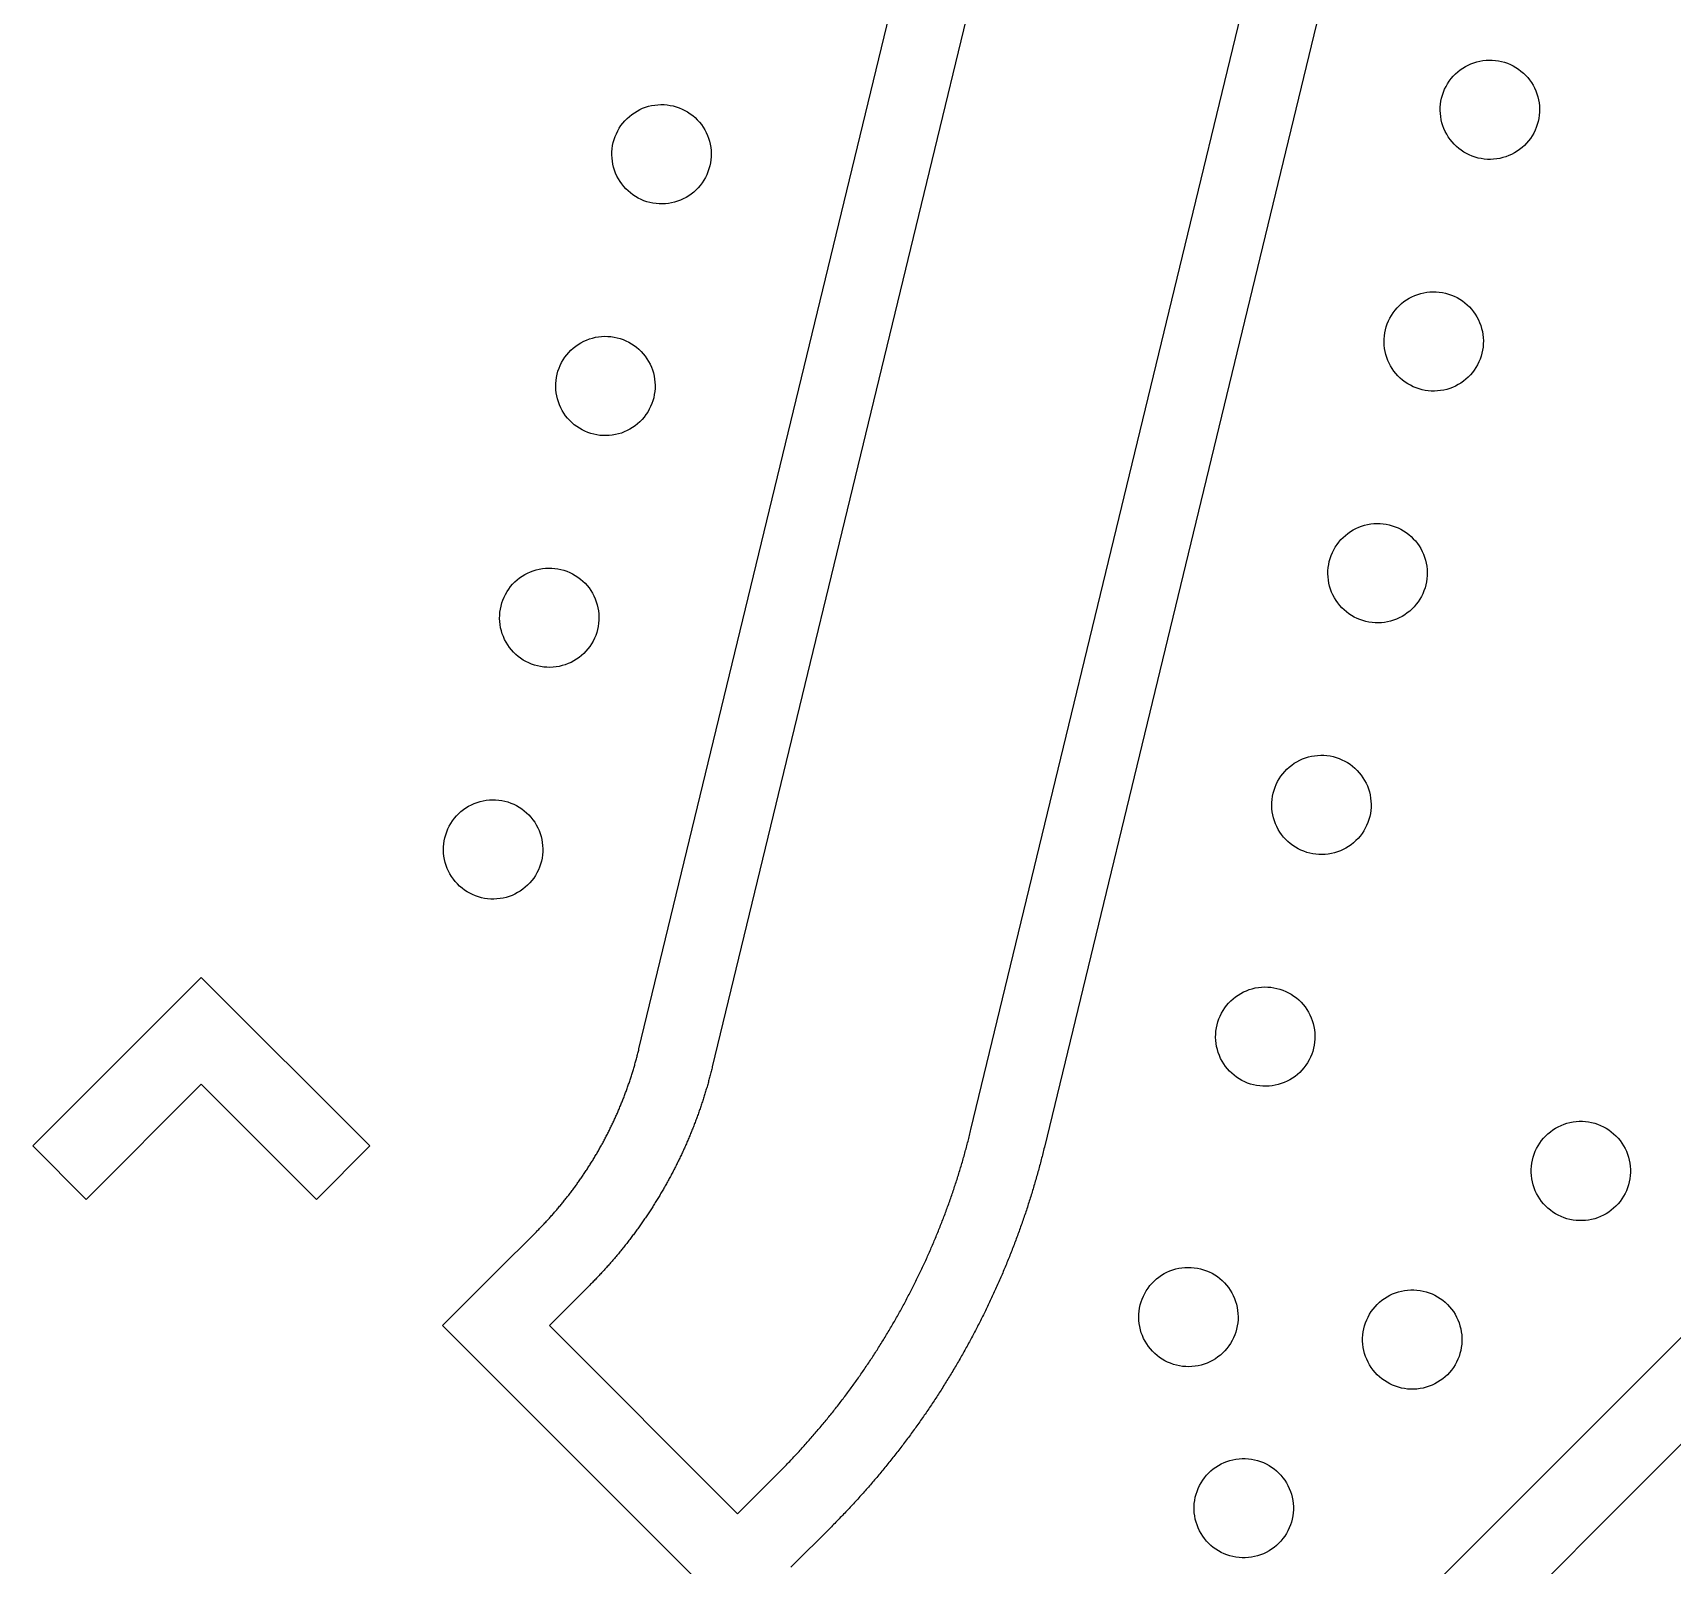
# Model space of a CAD drawing. Extents: x -16500 to 16500, y -16500 to 16500.
# Drawn here: x -424 to 3703, y 3895 to 7751 of the extents above; entities that cross this region are included whole.
import ezdxf

# ---------------------------------------------------------------- set-up
doc = ezdxf.new("R2010")
doc.units = 0
doc.header["$MEASUREMENT"] = 0
doc.layers.add('Top', color=1, linetype='Continuous')
doc.layers.add('Via', color=100, linetype='Continuous')

msp = doc.modelspace()

# ---------------------------------------------------------------- linework, layer by layer
at = {"layer": 'Top'}
for points in [[(2181.424, 2923.887), (7019.069, 7761.531), (6660.703, 8626.703), (7236.531, 10016.875), (8626.703, 10592.703), (10016.875, 10016.875), (10592.703, 8626.703), (10016.875, 7236.531), (8626.703, 6660.703), (7761.531, 7019.069), (2923.887, 2181.424)], [(2450.125, 2923.887), (2923.887, 2450.125), (6962.174, 6488.412), (6962.174, 6488.412), (7473.412, 6999.65), (6999.65, 7473.412), (6488.412, 6962.174), (6488.412, 6962.174)], [(-289.914, 4815.397), (-424.264, 4949.747), (0, 5374.012), (424.264, 4949.747), (289.914, 4815.397), (0, 5105.311)]]:
    msp.add_lwpolyline(points, close=True, dxfattribs=at)
for points in [[(1349.875, 3755.436), (607.413, 4497.898), (741.763, 4632.248), (741.764, 4632.248), (843.502, 4733.986), (845.475, 4735.965), (847.444, 4737.95), (849.406, 4739.941), (851.363, 4741.938), (853.314, 4743.94), (855.259, 4745.947), (857.199, 4747.961), (859.133, 4749.979), (861.06, 4752.004), (862.983, 4754.033), (864.899, 4756.069), (866.809, 4758.11), (868.714, 4760.156), (870.613, 4762.208), (872.506, 4764.265), (874.393, 4766.327), (876.274, 4768.395), (878.149, 4770.469), (880.018, 4772.547), (881.881, 4774.632), (883.738, 4776.721), (885.589, 4778.816), (887.435, 4780.916), (889.274, 4783.021), (891.107, 4785.132), (892.934, 4787.248), (894.755, 4789.369), (896.57, 4791.495), (898.378, 4793.626), (900.181, 4795.763), (901.978, 4797.905), (903.768, 4800.052), (905.552, 4802.204), (907.33, 4804.361), (909.102, 4806.523), (910.868, 4808.691), (912.627, 4810.863), (914.38, 4813.04), (916.127, 4815.223), (917.868, 4817.41), (919.602, 4819.603), (921.33, 4821.8), (923.052, 4824.002), (924.768, 4826.21), (926.477, 4828.422), (928.18, 4830.639), (929.876, 4832.861), (931.566, 4835.088), (933.25, 4837.319), (934.927, 4839.556), (936.598, 4841.797), (938.262, 4844.043), (939.92, 4846.294), (941.572, 4848.549), (943.217, 4850.81), (944.855, 4853.075), (946.487, 4855.344), (948.113, 4857.619), (949.732, 4859.898), (951.344, 4862.181), (952.95, 4864.469), (954.549, 4866.762), (956.142, 4869.06), (957.728, 4871.362), (959.308, 4873.668), (960.88, 4875.979), (962.447, 4878.295), (964.006, 4880.615), (965.559, 4882.939), (967.106, 4885.268), (968.645, 4887.601), (970.178, 4889.939), (971.704, 4892.281), (973.224, 4894.628), (974.737, 4896.978), (976.243, 4899.334), (977.742, 4901.693), (979.234, 4904.057), (980.72, 4906.425), (982.199, 4908.797), (983.671, 4911.174), (985.136, 4913.554), (986.595, 4915.939), (988.046, 4918.328), (989.491, 4920.722), (990.929, 4923.119), (992.36, 4925.52), (993.784, 4927.926), (995.201, 4930.336), (996.612, 4932.749), (998.015, 4935.167), (999.411, 4937.589), (1000.801, 4940.015), (1002.183, 4942.444), (1003.559, 4944.878), (1004.928, 4947.315), (1006.289, 4949.757), (1007.644, 4952.202), (1008.991, 4954.652), (1010.332, 4957.105), (1011.665, 4959.562), (1012.992, 4962.023), (1014.311, 4964.487), (1015.623, 4966.955), (1016.929, 4969.428), (1018.227, 4971.903), (1019.518, 4974.383), (1020.802, 4976.866), (1022.078, 4979.353), (1023.348, 4981.844), (1024.61, 4984.338), (1025.866, 4986.836), (1027.114, 4989.337), (1028.355, 4991.842), (1029.589, 4994.35), (1030.815, 4996.862), (1032.035, 4999.378), (1033.247, 5001.897), (1034.452, 5004.419), (1035.65, 5006.945), (1036.84, 5009.475), (1038.023, 5012.008), (1039.199, 5014.544), (1040.368, 5017.083), (1041.529, 5019.626), (1042.683, 5022.172), (1043.83, 5024.722), (1044.97, 5027.274), (1046.102, 5029.83), (1047.227, 5032.39), (1048.344, 5034.952), (1049.454, 5037.518), (1050.557, 5040.086), (1051.652, 5042.658), (1052.74, 5045.233), (1053.821, 5047.812), (1054.894, 5050.393), (1055.96, 5052.977), (1057.018, 5055.565), (1058.069, 5058.155), (1059.113, 5060.749), (1060.149, 5063.345), (1061.178, 5065.944), (1062.199, 5068.547), (1063.213, 5071.152), (1064.219, 5073.76), (1065.218, 5076.371), (1066.209, 5078.985), (1067.193, 5081.601), (1068.169, 5084.221), (1069.138, 5086.843), (1070.099, 5089.468), (1071.053, 5092.096), (1071.999, 5094.727), (1072.938, 5097.36), (1073.869, 5099.996), (1074.792, 5102.634), (1075.708, 5105.275), (1076.616, 5107.919), (1077.517, 5110.566), (1078.41, 5113.215), (1079.296, 5115.866), (1080.174, 5118.52), (1081.044, 5121.177), (1081.907, 5123.836), (1082.762, 5126.497), (1083.61, 5129.161), (1084.45, 5131.828), (1085.282, 5134.496), (1086.106, 5137.167), (1086.923, 5139.841), (1087.733, 5142.517), (1088.534, 5145.195), (1089.328, 5147.875), (1090.114, 5150.558), (1090.893, 5153.243), (1091.663, 5155.93), (1092.426, 5158.619), (1093.182, 5161.311), (1093.929, 5164.005), (1094.669, 5166.7), (1095.402, 5169.398), (1096.126, 5172.098), (1096.843, 5174.8), (1097.552, 5177.504), (1098.253, 5180.211), (1098.946, 5182.919), (1099.632, 5185.629), (1100.31, 5188.341), (1100.98, 5191.055), (1101.642, 5193.771), (1974.13, 8793.877)], [(2158.784, 8749.126), (1286.297, 5149.02), (1285.574, 5146.054), (1284.843, 5143.09), (1284.105, 5140.128), (1283.359, 5137.168), (1282.605, 5134.21), (1281.843, 5131.254), (1281.074, 5128.3), (1280.297, 5125.348), (1279.512, 5122.398), (1278.719, 5119.45), (1277.919, 5116.504), (1277.111, 5113.561), (1276.295, 5110.619), (1275.472, 5107.68), (1274.641, 5104.742), (1273.802, 5101.807), (1272.955, 5098.874), (1272.101, 5095.944), (1271.239, 5093.015), (1270.369, 5090.089), (1269.492, 5087.165), (1268.607, 5084.244), (1267.715, 5081.325), (1266.815, 5078.408), (1265.907, 5075.493), (1264.991, 5072.581), (1264.068, 5069.672), (1263.138, 5066.764), (1262.199, 5063.86), (1261.253, 5060.957), (1260.3, 5058.057), (1259.339, 5055.16), (1258.37, 5052.265), (1257.394, 5049.373), (1256.41, 5046.483), (1255.418, 5043.596), (1254.419, 5040.712), (1253.413, 5037.83), (1252.399, 5034.951), (1251.377, 5032.074), (1250.348, 5029.2), (1249.311, 5026.329), (1248.267, 5023.461), (1247.215, 5020.595), (1246.156, 5017.732), (1245.089, 5014.872), (1244.015, 5012.015), (1242.933, 5009.16), (1241.844, 5006.308), (1240.747, 5003.46), (1239.643, 5000.614), (1238.532, 4997.771), (1237.413, 4994.931), (1236.286, 4992.094), (1235.152, 4989.259), (1234.011, 4986.428), (1232.862, 4983.6), (1231.706, 4980.775), (1230.543, 4977.953), (1229.372, 4975.133), (1228.194, 4972.317), (1227.008, 4969.505), (1225.815, 4966.695), (1224.614, 4963.888), (1223.407, 4961.085), (1222.192, 4958.284), (1220.969, 4955.487), (1219.739, 4952.693), (1218.502, 4949.903), (1217.258, 4947.115), (1216.006, 4944.331), (1214.747, 4941.55), (1213.481, 4938.772), (1212.208, 4935.998), (1210.927, 4933.227), (1209.639, 4930.46), (1208.344, 4927.696), (1207.041, 4924.935), (1205.731, 4922.178), (1204.414, 4919.424), (1203.09, 4916.673), (1201.759, 4913.926), (1200.42, 4911.183), (1199.074, 4908.443), (1197.721, 4905.707), (1196.361, 4902.974), (1194.994, 4900.244), (1193.62, 4897.519), (1192.238, 4894.797), (1190.849, 4892.078), (1189.454, 4889.363), (1188.051, 4886.652), (1186.641, 4883.945), (1185.224, 4881.241), (1183.799, 4878.541), (1182.368, 4875.845), (1180.93, 4873.152), (1179.485, 4870.464), (1178.032, 4867.779), (1176.573, 4865.098), (1175.106, 4862.42), (1173.633, 4859.747), (1172.152, 4857.077), (1170.665, 4854.412), (1169.171, 4851.75), (1167.669, 4849.092), (1166.161, 4846.438), (1164.646, 4843.788), (1163.123, 4841.142), (1161.594, 4838.5), (1160.058, 4835.862), (1158.515, 4833.228), (1156.965, 4830.599), (1155.408, 4827.973), (1153.845, 4825.351), (1152.274, 4822.733), (1150.697, 4820.12), (1149.113, 4817.511), (1147.522, 4814.905), (1145.924, 4812.305), (1144.319, 4809.708), (1142.708, 4807.115), (1141.089, 4804.527), (1139.464, 4801.943), (1137.833, 4799.363), (1136.194, 4796.787), (1134.549, 4794.216), (1132.897, 4791.649), (1131.238, 4789.087), (1129.573, 4786.528), (1127.9, 4783.974), (1126.222, 4781.425), (1124.536, 4778.88), (1122.844, 4776.339), (1121.145, 4773.803), (1119.44, 4771.271), (1117.728, 4768.744), (1116.009, 4766.221), (1114.284, 4763.703), (1112.552, 4761.189), (1110.813, 4758.68), (1109.068, 4756.176), (1107.316, 4753.675), (1105.558, 4751.18), (1103.794, 4748.689), (1102.022, 4746.203), (1100.245, 4743.721), (1098.461, 4741.245), (1096.67, 4738.772), (1094.873, 4736.305), (1093.069, 4733.842), (1091.259, 4731.384), (1089.442, 4728.931), (1087.62, 4726.482), (1085.79, 4724.039), (1083.954, 4721.6), (1082.112, 4719.166), (1080.264, 4716.736), (1078.409, 4714.312), (1076.548, 4711.892), (1074.68, 4709.478), (1072.806, 4707.068), (1070.926, 4704.663), (1069.04, 4702.263), (1067.147, 4699.868), (1065.248, 4697.478), (1063.343, 4695.093), (1061.431, 4692.713), (1059.514, 4690.338), (1057.59, 4687.968), (1055.659, 4685.603), (1053.723, 4683.243), (1051.781, 4680.889), (1049.832, 4678.539), (1047.877, 4676.194), (1045.916, 4673.855), (1043.949, 4671.521), (1041.976, 4669.192), (1039.997, 4666.868), (1038.011, 4664.549), (1036.02, 4662.235), (1034.022, 4659.927), (1032.019, 4657.624), (1030.009, 4655.326), (1027.993, 4653.034), (1025.972, 4650.746), (1023.944, 4648.465), (1021.911, 4646.188), (1019.871, 4643.917), (1017.826, 4641.651), (1015.774, 4639.39), (1013.717, 4637.135), (1011.654, 4634.885), (1009.585, 4632.641), (1007.51, 4630.402), (1005.429, 4628.168), (1003.342, 4625.94), (1001.25, 4623.718), (999.152, 4621.501), (997.048, 4619.289), (994.938, 4617.083), (992.822, 4614.883), (990.701, 4612.688), (988.573, 4610.498), (986.44, 4608.314), (984.302, 4606.136), (982.157, 4603.964), (980.007, 4601.797), (977.852, 4599.635), (876.114, 4497.898), (1349.876, 4024.136), (1451.613, 4125.874), (1454.323, 4128.589), (1457.026, 4131.309), (1459.724, 4134.036), (1462.416, 4136.768), (1465.103, 4139.505), (1467.784, 4142.248), (1470.459, 4144.997), (1473.128, 4147.751), (1475.791, 4150.511), (1478.449, 4153.276), (1481.101, 4156.047), (1483.747, 4158.824), (1486.388, 4161.606), (1489.022, 4164.394), (1491.651, 4167.187), (1494.274, 4169.985), (1496.891, 4172.789), (1499.502, 4175.599), (1502.107, 4178.414), (1504.706, 4181.234), (1507.3, 4184.06), (1509.887, 4186.891), (1512.469, 4189.728), (1515.045, 4192.57), (1517.614, 4195.417), (1520.178, 4198.27), (1522.736, 4201.128), (1525.288, 4203.991), (1527.834, 4206.86), (1530.373, 4209.734), (1532.907, 4212.614), (1535.435, 4215.498), (1537.957, 4218.388), (1540.473, 4221.283), (1542.982, 4224.184), (1545.486, 4227.09), (1547.983, 4230.001), (1550.475, 4232.917), (1552.96, 4235.838), (1555.439, 4238.765), (1557.912, 4241.696), (1560.379, 4244.633), (1562.84, 4247.575), (1565.295, 4250.522), (1567.743, 4253.475), (1570.186, 4256.432), (1572.622, 4259.395), (1575.052, 4262.362), (1577.475, 4265.335), (1579.893, 4268.313), (1582.304, 4271.295), (1584.709, 4274.283), (1587.108, 4277.276), (1589.501, 4280.274), (1591.887, 4283.277), (1594.267, 4286.284), (1596.64, 4289.297), (1599.008, 4292.315), (1601.369, 4295.338), (1603.724, 4298.365), (1606.072, 4301.398), (1608.414, 4304.435), (1610.75, 4307.477), (1613.079, 4310.525), (1615.402, 4313.577), (1617.719, 4316.634), (1620.029, 4319.695), (1622.333, 4322.762), (1624.63, 4325.833), (1626.921, 4328.909), (1629.206, 4331.99), (1631.484, 4335.076), (1633.755, 4338.166), (1636.02, 4341.262), (1638.279, 4344.362), (1640.531, 4347.466), (1642.777, 4350.576), (1645.016, 4353.69), (1647.249, 4356.808), (1649.475, 4359.932), (1651.695, 4363.06), (1653.908, 4366.192), (1656.114, 4369.33), (1658.314, 4372.471), (1660.508, 4375.618), (1662.694, 4378.769), (1664.875, 4381.925), (1667.048, 4385.085), (1669.215, 4388.249), (1671.376, 4391.419), (1673.529, 4394.592), (1675.676, 4397.77), (1677.817, 4400.953), (1679.951, 4404.14), (1682.078, 4407.332), (1684.198, 4410.528), (1686.312, 4413.728), (1688.419, 4416.933), (1690.52, 4420.143), (1692.613, 4423.356), (1694.7, 4426.574), (1696.781, 4429.797), (1698.854, 4433.023), (1700.921, 4436.255), (1702.981, 4439.49), (1705.034, 4442.73), (1707.08, 4445.974), (1709.12, 4449.222), (1711.153, 4452.474), (1713.179, 4455.731), (1715.198, 4458.992), (1717.211, 4462.257), (1719.216, 4465.526), (1721.215, 4468.8), (1723.207, 4472.078), (1725.192, 4475.36), (1727.17, 4478.646), (1729.141, 4481.936), (1731.106, 4485.23), (1733.063, 4488.528), (1735.014, 4491.831), (1736.958, 4495.137), (1738.895, 4498.448), (1740.825, 4501.763), (1742.747, 4505.081), (1744.664, 4508.404), (1746.573, 4511.73), (1748.475, 4515.061), (1750.37, 4518.396), (1752.258, 4521.734), (1754.139, 4525.077), (1756.013, 4528.423), (1757.881, 4531.774), (1759.741, 4535.128), (1761.594, 4538.486), (1763.44, 4541.848), (1765.279, 4545.214), (1767.111, 4548.583), (1768.936, 4551.957), (1770.754, 4555.334), (1772.565, 4558.715), (1774.369, 4562.1), (1776.166, 4565.489), (1777.956, 4568.881), (1779.738, 4572.277), (1781.514, 4575.677), (1783.282, 4579.08), (1785.043, 4582.488), (1786.798, 4585.899), (1788.545, 4589.313), (1790.284, 4592.731), (1792.017, 4596.153), (1793.743, 4599.579), (1795.461, 4603.008), (1797.172, 4606.44), (1798.876, 4609.876), (1800.573, 4613.316), (1802.263, 4616.759), (1803.945, 4620.206), (1805.621, 4623.656), (1807.289, 4627.11), (1808.95, 4630.568), (1810.603, 4634.028), (1812.25, 4637.493), (1813.889, 4640.96), (1815.52, 4644.431), (1817.145, 4647.906), (1818.762, 4651.384), (1820.372, 4654.865), (1821.975, 4658.349), (1823.571, 4661.837), (1825.159, 4665.328), (1826.74, 4668.823), (1828.313, 4672.321), (1829.88, 4675.822), (1831.439, 4679.326), (1832.99, 4682.834), (1834.535, 4686.345), (1836.072, 4689.859), (1837.601, 4693.376), (1839.123, 4696.897), (1840.638, 4700.421), (1842.146, 4703.947), (1843.646, 4707.477), (1845.139, 4711.01), (1846.624, 4714.547), (1848.102, 4718.086), (1849.573, 4721.628), (1851.036, 4725.174), (1852.492, 4728.722), (1853.94, 4732.274), (1855.381, 4735.828), (1856.814, 4739.386), (1858.24, 4742.947), (1859.659, 4746.51), (1861.07, 4750.077), (1862.474, 4753.646), (1863.87, 4757.218), (1865.259, 4760.794), (1866.64, 4764.372), (1868.014, 4767.953), (1869.38, 4771.537), (1870.739, 4775.124), (1872.09, 4778.713), (1873.434, 4782.306), (1874.77, 4785.901), (1876.099, 4789.499), (1877.42, 4793.099), (1878.734, 4796.703), (1880.04, 4800.309), (1881.339, 4803.918), (1882.63, 4807.53), (1883.913, 4811.144), (1885.189, 4814.761), (1886.458, 4818.381), (1887.719, 4822.003), (1888.972, 4825.628), (1890.218, 4829.256), (1891.456, 4832.886), (1892.686, 4836.519), (1893.909, 4840.154), (1895.125, 4843.792), (1896.332, 4847.433), (1897.532, 4851.075), (1898.725, 4854.721), (1899.91, 4858.369), (1901.087, 4862.019), (1902.257, 4865.672), (1903.419, 4869.327), (1904.573, 4872.985), (1905.72, 4876.645), (1906.859, 4880.307), (1907.99, 4883.972), (1909.114, 4887.64), (1910.23, 4891.309), (1911.338, 4894.981), (1912.439, 4898.655), (1913.532, 4902.332), (1914.617, 4906.01), (1915.695, 4909.691), (1916.765, 4913.375), (1917.827, 4917.06), (1918.881, 4920.748), (1919.928, 4924.438), (1920.967, 4928.13), (1921.999, 4931.824), (1923.022, 4935.52), (1924.038, 4939.219), (1925.047, 4942.92), (1926.047, 4946.622), (1927.04, 4950.327), (1928.025, 4954.034), (1929.002, 4957.743), (1929.971, 4961.454), (1930.933, 4965.167), (1931.887, 4968.882), (1932.833, 4972.599), (1933.772, 4976.318), (1934.702, 4980.039), (1935.625, 4983.762), (1936.54, 4987.486), (1937.447, 4991.213), (2809.935, 8591.319)], [(2994.589, 8546.568), (2122.102, 4946.462), (2121.152, 4942.558), (2120.194, 4938.656), (2119.228, 4934.756), (2118.255, 4930.857), (2117.274, 4926.961), (2116.285, 4923.067), (2115.288, 4919.174), (2114.284, 4915.284), (2113.272, 4911.396), (2112.252, 4907.509), (2111.224, 4903.625), (2110.189, 4899.743), (2109.146, 4895.862), (2108.096, 4891.984), (2107.037, 4888.108), (2105.971, 4884.234), (2104.898, 4880.362), (2103.816, 4876.493), (2102.727, 4872.625), (2101.631, 4868.76), (2100.526, 4864.896), (2099.414, 4861.035), (2098.294, 4857.177), (2097.167, 4853.32), (2096.032, 4849.466), (2094.889, 4845.614), (2093.739, 4841.764), (2092.581, 4837.916), (2091.416, 4834.071), (2090.243, 4830.228), (2089.062, 4826.388), (2087.873, 4822.55), (2086.677, 4818.714), (2085.474, 4814.88), (2084.262, 4811.049), (2083.044, 4807.221), (2081.817, 4803.395), (2080.583, 4799.571), (2079.342, 4795.75), (2078.092, 4791.931), (2076.836, 4788.114), (2075.571, 4784.301), (2074.299, 4780.489), (2073.02, 4776.68), (2071.733, 4772.874), (2070.438, 4769.07), (2069.136, 4765.269), (2067.827, 4761.471), (2066.509, 4757.675), (2065.185, 4753.882), (2063.853, 4750.091), (2062.513, 4746.303), (2061.166, 4742.518), (2059.811, 4738.735), (2058.448, 4734.955), (2057.079, 4731.178), (2055.701, 4727.403), (2054.317, 4723.631), (2052.924, 4719.862), (2051.525, 4716.096), (2050.118, 4712.333), (2048.703, 4708.572), (2047.281, 4704.814), (2045.851, 4701.059), (2044.414, 4697.307), (2042.97, 4693.558), (2041.518, 4689.811), (2040.059, 4686.067), (2038.592, 4682.327), (2037.118, 4678.589), (2035.636, 4674.854), (2034.147, 4671.122), (2032.651, 4667.393), (2031.147, 4663.668), (2029.636, 4659.945), (2028.117, 4656.225), (2026.591, 4652.508), (2025.058, 4648.794), (2023.517, 4645.083), (2021.969, 4641.375), (2020.414, 4637.671), (2018.851, 4633.969), (2017.281, 4630.27), (2015.704, 4626.575), (2014.119, 4622.883), (2012.527, 4619.194), (2010.928, 4615.508), (2009.321, 4611.825), (2007.707, 4608.146), (2006.086, 4604.469), (2004.457, 4600.796), (2002.821, 4597.126), (2001.178, 4593.46), (1999.528, 4589.796), (1997.87, 4586.136), (1996.205, 4582.48), (1994.533, 4578.826), (1992.854, 4575.176), (1991.167, 4571.529), (1989.473, 4567.886), (1987.772, 4564.246), (1986.063, 4560.609), (1984.348, 4556.976), (1982.625, 4553.346), (1980.895, 4549.719), (1979.158, 4546.096), (1977.414, 4542.477), (1975.662, 4538.861), (1973.903, 4535.248), (1972.138, 4531.639), (1970.365, 4528.033), (1968.584, 4524.431), (1966.797, 4520.833), (1965.003, 4517.238), (1963.201, 4513.646), (1961.392, 4510.059), (1959.577, 4506.474), (1957.754, 4502.894), (1955.924, 4499.317), (1954.086, 4495.743), (1952.242, 4492.174), (1950.391, 4488.608), (1948.533, 4485.045), (1946.667, 4481.487), (1944.795, 4477.932), (1942.915, 4474.38), (1941.029, 4470.833), (1939.135, 4467.289), (1937.234, 4463.749), (1935.327, 4460.213), (1933.412, 4456.68), (1931.49, 4453.152), (1929.562, 4449.627), (1927.626, 4446.106), (1925.683, 4442.589), (1923.734, 4439.076), (1921.777, 4435.566), (1919.814, 4432.061), (1917.843, 4428.559), (1915.866, 4425.062), (1913.881, 4421.568), (1911.89, 4418.078), (1909.892, 4414.592), (1907.887, 4411.11), (1905.875, 4407.632), (1903.856, 4404.159), (1901.83, 4400.689), (1899.797, 4397.223), (1897.758, 4393.761), (1895.711, 4390.303), (1893.658, 4386.85), (1891.598, 4383.4), (1889.531, 4379.955), (1887.457, 4376.513), (1885.376, 4373.076), (1883.289, 4369.643), (1881.195, 4366.214), (1879.094, 4362.789), (1876.986, 4359.368), (1874.871, 4355.952), (1872.75, 4352.54), (1870.621, 4349.132), (1868.486, 4345.728), (1866.345, 4342.328), (1864.196, 4338.933), (1862.041, 4335.542), (1859.879, 4332.155), (1857.711, 4328.773), (1855.535, 4325.394), (1853.353, 4322.021), (1851.165, 4318.651), (1848.969, 4315.286), (1846.767, 4311.925), (1844.559, 4308.569), (1842.343, 4305.217), (1840.121, 4301.869), (1837.892, 4298.526), (1835.657, 4295.187), (1833.415, 4291.853), (1831.167, 4288.523), (1828.912, 4285.197), (1826.65, 4281.877), (1824.382, 4278.56), (1822.107, 4275.248), (1819.825, 4271.941), (1817.537, 4268.638), (1815.243, 4265.34), (1812.942, 4262.046), (1810.634, 4258.757), (1808.32, 4255.472), (1805.999, 4252.192), (1803.672, 4248.917), (1801.338, 4245.646), (1798.998, 4242.38), (1796.652, 4239.118), (1794.299, 4235.861), (1791.939, 4232.609), (1789.573, 4229.362), (1787.201, 4226.119), (1784.822, 4222.881), (1782.437, 4219.648), (1780.045, 4216.419), (1777.647, 4213.195), (1775.242, 4209.976), (1772.831, 4206.762), (1770.414, 4203.552), (1767.991, 4200.348), (1765.561, 4197.148), (1763.124, 4193.953), (1760.682, 4190.762), (1758.233, 4187.577), (1755.777, 4184.397), (1753.316, 4181.221), (1750.848, 4178.05), (1748.374, 4174.884), (1745.893, 4171.724), (1743.407, 4168.568), (1740.914, 4165.416), (1738.415, 4162.27), (1735.909, 4159.129), (1733.397, 4155.993), (1730.879, 4152.862), (1728.355, 4149.736), (1725.825, 4146.615), (1723.289, 4143.499), (1720.746, 4140.387), (1718.197, 4137.281), (1715.642, 4134.18), (1713.081, 4131.085), (1710.514, 4127.994), (1707.94, 4124.908), (1705.361, 4121.828), (1702.775, 4118.752), (1700.183, 4115.682), (1697.586, 4112.617), (1694.982, 4109.557), (1692.372, 4106.502), (1689.756, 4103.452), (1687.134, 4100.408), (1684.506, 4097.368), (1681.872, 4094.334), (1679.231, 4091.305), (1676.585, 4088.282), (1673.933, 4085.264), (1671.275, 4082.251), (1668.611, 4079.243), (1665.941, 4076.24), (1663.265, 4073.243), (1660.583, 4070.251), (1657.895, 4067.265), (1655.201, 4064.284), (1652.502, 4061.308), (1649.796, 4058.337), (1647.084, 4055.372), (1644.367, 4052.413), (1641.644, 4049.458), (1638.915, 4046.509), (1636.18, 4043.566), (1633.439, 4040.628), (1630.692, 4037.695), (1627.94, 4034.768), (1625.182, 4031.847), (1622.418, 4028.93), (1619.648, 4026.02), (1616.872, 4023.114), (1614.091, 4020.215), (1611.304, 4017.321), (1608.511, 4014.432), (1605.713, 4011.549), (1602.908, 4008.671), (1600.099, 4005.799), (1597.283, 4002.933), (1594.462, 4000.072), (1591.635, 3997.217), (1588.802, 3994.367), (1585.964, 3991.524), (1483.872, 3889.432)]]:
    msp.add_lwpolyline(points, dxfattribs=at)
at = {"layer": 'Via'}
for points in [[(3245.301, 7432.374), (3237.449, 7432.514), (3229.622, 7433.147), (3221.85, 7434.27), (3214.164, 7435.879), (3206.594, 7437.968), (3199.17, 7440.527), (3191.922, 7443.548), (3184.877, 7447.018), (3178.065, 7450.923), (3171.51, 7455.249), (3165.241, 7459.977), (3159.281, 7465.09), (3153.653, 7470.567), (3148.381, 7476.386), (3143.484, 7482.525), (3138.983, 7488.959), (3134.894, 7495.664), (3131.234, 7502.611), (3128.018, 7509.775), (3125.258, 7517.127), (3122.965, 7524.638), (3121.149, 7532.277), (3119.815, 7540.016), (3118.97, 7547.823), (3118.617, 7555.668), (3118.757, 7563.519), (3119.39, 7571.346), (3120.513, 7579.118), (3122.122, 7586.804), (3124.211, 7594.374), (3126.77, 7601.798), (3129.791, 7609.046), (3133.261, 7616.091), (3137.166, 7622.904), (3141.491, 7629.458), (3146.22, 7635.727), (3151.332, 7641.688), (3156.809, 7647.315), (3162.629, 7652.588), (3168.768, 7657.484), (3175.202, 7661.986), (3181.906, 7666.074), (3188.854, 7669.734), (3196.018, 7672.95), (3203.37, 7675.71), (3210.88, 7678.003), (3218.52, 7679.82), (3226.259, 7681.153), (3234.066, 7681.998), (3241.91, 7682.351), (3249.762, 7682.211), (3257.589, 7681.578), (3265.361, 7680.455), (3273.047, 7678.846), (3280.617, 7676.758), (3288.041, 7674.198), (3295.289, 7671.177), (3302.334, 7667.708), (3309.147, 7663.802), (3315.701, 7659.477), (3321.97, 7654.749), (3327.93, 7649.636), (3333.558, 7644.159), (3338.83, 7638.34), (3343.727, 7632.201), (3348.229, 7625.766), (3352.317, 7619.062), (3355.977, 7612.114), (3359.193, 7604.95), (3361.953, 7597.598), (3364.246, 7590.088), (3366.063, 7582.448), (3367.396, 7574.71), (3368.241, 7566.903), (3368.594, 7559.058), (3368.454, 7551.206), (3367.821, 7543.379), (3366.698, 7535.607), (3365.089, 7527.921), (3363, 7520.351), (3360.441, 7512.927), (3357.42, 7505.679), (3353.95, 7498.634), (3350.045, 7491.822), (3345.72, 7485.268), (3340.991, 7478.998), (3335.879, 7473.038), (3330.402, 7467.41), (3324.582, 7462.138), (3318.443, 7457.241), (3312.009, 7452.74), (3305.305, 7448.651), (3298.357, 7444.991), (3291.193, 7441.775), (3283.841, 7439.015), (3276.331, 7436.723), (3268.691, 7434.906), (3260.952, 7433.572), (3253.145, 7432.727)], [(1160.248, 7320.319), (1152.396, 7320.459), (1144.569, 7321.092), (1136.797, 7322.215), (1129.111, 7323.824), (1121.541, 7325.912), (1114.117, 7328.472), (1106.869, 7331.493), (1099.824, 7334.962), (1093.011, 7338.868), (1086.457, 7343.193), (1080.188, 7347.921), (1074.228, 7353.034), (1068.6, 7358.511), (1063.328, 7364.33), (1058.431, 7370.469), (1053.929, 7376.904), (1049.841, 7383.608), (1046.181, 7390.556), (1042.965, 7397.72), (1040.205, 7405.072), (1037.912, 7412.582), (1036.095, 7420.222), (1034.762, 7427.96), (1033.917, 7435.767), (1033.564, 7443.612), (1033.704, 7451.464), (1034.337, 7459.291), (1035.46, 7467.063), (1037.069, 7474.749), (1039.158, 7482.319), (1041.717, 7489.743), (1044.738, 7496.991), (1048.208, 7504.036), (1052.113, 7510.848), (1056.438, 7517.402), (1061.167, 7523.672), (1066.279, 7529.632), (1071.756, 7535.26), (1077.576, 7540.532), (1083.715, 7545.429), (1090.149, 7549.93), (1096.853, 7554.019), (1103.801, 7557.679), (1110.965, 7560.895), (1118.317, 7563.655), (1125.827, 7565.947), (1133.467, 7567.764), (1141.206, 7569.098), (1149.013, 7569.943), (1156.857, 7570.296), (1164.709, 7570.156), (1172.536, 7569.523), (1180.308, 7568.4), (1187.994, 7566.791), (1195.564, 7564.702), (1202.988, 7562.143), (1210.236, 7559.122), (1217.281, 7555.652), (1224.093, 7551.747), (1230.648, 7547.421), (1236.917, 7542.693), (1242.877, 7537.58), (1248.505, 7532.103), (1253.777, 7526.284), (1258.674, 7520.145), (1263.175, 7513.711), (1267.264, 7507.006), (1270.924, 7500.059), (1274.14, 7492.895), (1276.9, 7485.543), (1279.193, 7478.032), (1281.009, 7470.393), (1282.343, 7462.654), (1283.188, 7454.847), (1283.541, 7447.002), (1283.401, 7439.151), (1282.768, 7431.324), (1281.645, 7423.552), (1280.036, 7415.866), (1277.947, 7408.296), (1275.388, 7400.872), (1272.367, 7393.624), (1268.897, 7386.579), (1264.992, 7379.766), (1260.667, 7373.212), (1255.938, 7366.943), (1250.826, 7360.982), (1245.349, 7355.355), (1239.529, 7350.082), (1233.39, 7345.186), (1226.956, 7340.684), (1220.252, 7336.596), (1213.304, 7332.936), (1206.14, 7329.72), (1198.788, 7326.96), (1191.278, 7324.667), (1183.638, 7322.85), (1175.899, 7321.517), (1168.092, 7320.672)], [(3103.981, 6849.254), (3096.129, 6849.394), (3088.302, 6850.027), (3080.53, 6851.15), (3072.844, 6852.759), (3065.274, 6854.848), (3057.85, 6857.407), (3050.602, 6860.428), (3043.557, 6863.898), (3036.745, 6867.803), (3030.19, 6872.129), (3023.921, 6876.857), (3017.961, 6881.97), (3012.333, 6887.447), (3007.061, 6893.266), (3002.164, 6899.405), (2997.663, 6905.839), (2993.574, 6912.544), (2989.914, 6919.491), (2986.698, 6926.655), (2983.938, 6934.007), (2981.645, 6941.518), (2979.829, 6949.157), (2978.495, 6956.896), (2977.65, 6964.703), (2977.297, 6972.548), (2977.437, 6980.399), (2978.07, 6988.226), (2979.193, 6995.998), (2980.802, 7003.684), (2982.891, 7011.254), (2985.45, 7018.678), (2988.471, 7025.926), (2991.941, 7032.971), (2995.846, 7039.784), (3000.171, 7046.338), (3004.9, 7052.607), (3010.012, 7058.568), (3015.489, 7064.195), (3021.309, 7069.468), (3027.448, 7074.364), (3033.882, 7078.866), (3040.586, 7082.954), (3047.534, 7086.614), (3054.698, 7089.83), (3062.05, 7092.59), (3069.56, 7094.883), (3077.2, 7096.7), (3084.939, 7098.033), (3092.746, 7098.878), (3100.59, 7099.231), (3108.442, 7099.091), (3116.269, 7098.458), (3124.041, 7097.335), (3131.727, 7095.726), (3139.297, 7093.638), (3146.721, 7091.078), (3153.969, 7088.057), (3161.014, 7084.588), (3167.827, 7080.682), (3174.381, 7076.357), (3180.65, 7071.629), (3186.61, 7066.516), (3192.238, 7061.039), (3197.51, 7055.22), (3202.407, 7049.081), (3206.909, 7042.646), (3210.997, 7035.942), (3214.657, 7028.994), (3217.873, 7021.83), (3220.633, 7014.478), (3222.926, 7006.968), (3224.743, 6999.328), (3226.076, 6991.59), (3226.921, 6983.783), (3227.274, 6975.938), (3227.134, 6968.086), (3226.501, 6960.259), (3225.378, 6952.487), (3223.769, 6944.801), (3221.68, 6937.231), (3219.121, 6929.807), (3216.1, 6922.559), (3212.63, 6915.514), (3208.725, 6908.702), (3204.4, 6902.148), (3199.671, 6895.878), (3194.559, 6889.918), (3189.082, 6884.29), (3183.262, 6879.018), (3177.123, 6874.121), (3170.689, 6869.62), (3163.985, 6865.531), (3157.037, 6861.871), (3149.873, 6858.655), (3142.521, 6855.895), (3135.011, 6853.603), (3127.371, 6851.786), (3119.632, 6850.452), (3111.825, 6849.607)], [(1018.929, 6737.199), (1011.077, 6737.339), (1003.25, 6737.972), (995.478, 6739.095), (987.792, 6740.704), (980.222, 6742.792), (972.798, 6745.352), (965.55, 6748.373), (958.505, 6751.842), (951.692, 6755.748), (945.138, 6760.073), (938.869, 6764.801), (932.909, 6769.914), (927.281, 6775.391), (922.009, 6781.21), (917.112, 6787.349), (912.61, 6793.784), (908.522, 6800.488), (904.862, 6807.436), (901.646, 6814.6), (898.886, 6821.952), (896.593, 6829.462), (894.776, 6837.102), (893.443, 6844.84), (892.598, 6852.647), (892.245, 6860.492), (892.385, 6868.344), (893.018, 6876.171), (894.141, 6883.943), (895.75, 6891.629), (897.839, 6899.199), (900.398, 6906.623), (903.419, 6913.871), (906.889, 6920.916), (910.794, 6927.728), (915.119, 6934.282), (919.848, 6940.552), (924.96, 6946.512), (930.437, 6952.14), (936.257, 6957.412), (942.396, 6962.309), (948.83, 6966.81), (955.534, 6970.899), (962.482, 6974.559), (969.646, 6977.775), (976.998, 6980.535), (984.508, 6982.827), (992.148, 6984.644), (999.887, 6985.978), (1007.694, 6986.823), (1015.538, 6987.176), (1023.39, 6987.036), (1031.217, 6986.403), (1038.989, 6985.28), (1046.675, 6983.671), (1054.245, 6981.582), (1061.669, 6979.023), (1068.917, 6976.002), (1075.962, 6972.532), (1082.774, 6968.627), (1089.329, 6964.301), (1095.598, 6959.573), (1101.558, 6954.46), (1107.186, 6948.983), (1112.458, 6943.164), (1117.355, 6937.025), (1121.856, 6930.591), (1125.945, 6923.886), (1129.605, 6916.939), (1132.821, 6909.775), (1135.581, 6902.423), (1137.874, 6894.912), (1139.69, 6887.273), (1141.024, 6879.534), (1141.869, 6871.727), (1142.222, 6863.882), (1142.082, 6856.031), (1141.449, 6848.204), (1140.326, 6840.432), (1138.717, 6832.746), (1136.628, 6825.176), (1134.069, 6817.752), (1131.048, 6810.504), (1127.578, 6803.459), (1123.673, 6796.646), (1119.348, 6790.092), (1114.619, 6783.823), (1109.507, 6777.862), (1104.03, 6772.235), (1098.21, 6766.962), (1092.071, 6762.066), (1085.637, 6757.564), (1078.933, 6753.476), (1071.985, 6749.816), (1064.821, 6746.6), (1057.469, 6743.84), (1049.959, 6741.547), (1042.319, 6739.73), (1034.58, 6738.397), (1026.773, 6737.552)], [(2962.662, 6266.134), (2954.81, 6266.274), (2946.983, 6266.907), (2939.211, 6268.03), (2931.525, 6269.639), (2923.955, 6271.728), (2916.531, 6274.287), (2909.283, 6277.308), (2902.238, 6280.778), (2895.426, 6284.683), (2888.871, 6289.009), (2882.602, 6293.737), (2876.642, 6298.85), (2871.014, 6304.327), (2865.742, 6310.146), (2860.845, 6316.285), (2856.344, 6322.719), (2852.255, 6329.424), (2848.595, 6336.371), (2845.379, 6343.535), (2842.619, 6350.887), (2840.326, 6358.398), (2838.51, 6366.037), (2837.176, 6373.776), (2836.331, 6381.583), (2835.978, 6389.428), (2836.118, 6397.279), (2836.751, 6405.106), (2837.874, 6412.878), (2839.483, 6420.564), (2841.572, 6428.134), (2844.131, 6435.558), (2847.152, 6442.806), (2850.622, 6449.851), (2854.527, 6456.664), (2858.852, 6463.218), (2863.581, 6469.487), (2868.693, 6475.448), (2874.17, 6481.075), (2879.99, 6486.348), (2886.129, 6491.244), (2892.563, 6495.746), (2899.267, 6499.834), (2906.215, 6503.494), (2913.379, 6506.71), (2920.731, 6509.47), (2928.241, 6511.763), (2935.881, 6513.58), (2943.62, 6514.913), (2951.427, 6515.758), (2959.271, 6516.111), (2967.123, 6515.971), (2974.95, 6515.338), (2982.722, 6514.215), (2990.408, 6512.606), (2997.978, 6510.518), (3005.402, 6507.958), (3012.65, 6504.937), (3019.695, 6501.468), (3026.508, 6497.562), (3033.062, 6493.237), (3039.331, 6488.509), (3045.291, 6483.396), (3050.919, 6477.919), (3056.191, 6472.1), (3061.088, 6465.961), (3065.59, 6459.526), (3069.678, 6452.822), (3073.338, 6445.874), (3076.554, 6438.71), (3079.314, 6431.358), (3081.607, 6423.848), (3083.424, 6416.208), (3084.757, 6408.47), (3085.602, 6400.663), (3085.955, 6392.818), (3085.815, 6384.966), (3085.182, 6377.139), (3084.059, 6369.367), (3082.45, 6361.681), (3080.361, 6354.111), (3077.802, 6346.687), (3074.781, 6339.439), (3071.311, 6332.394), (3067.406, 6325.582), (3063.081, 6319.028), (3058.352, 6312.758), (3053.24, 6306.798), (3047.763, 6301.17), (3041.943, 6295.898), (3035.804, 6291.001), (3029.37, 6286.5), (3022.666, 6282.411), (3015.718, 6278.751), (3008.554, 6275.535), (3001.202, 6272.775), (2993.692, 6270.483), (2986.052, 6268.666), (2978.313, 6267.332), (2970.506, 6266.487)], [(877.61, 6154.079), (869.758, 6154.219), (861.931, 6154.852), (854.159, 6155.975), (846.473, 6157.584), (838.903, 6159.672), (831.479, 6162.232), (824.231, 6165.253), (817.186, 6168.722), (810.373, 6172.628), (803.819, 6176.953), (797.55, 6181.681), (791.59, 6186.794), (785.962, 6192.271), (780.69, 6198.09), (775.793, 6204.229), (771.291, 6210.664), (767.203, 6217.368), (763.543, 6224.316), (760.327, 6231.48), (757.567, 6238.832), (755.274, 6246.342), (753.457, 6253.982), (752.124, 6261.72), (751.279, 6269.527), (750.926, 6277.372), (751.066, 6285.224), (751.699, 6293.051), (752.822, 6300.823), (754.431, 6308.509), (756.52, 6316.079), (759.079, 6323.503), (762.1, 6330.751), (765.57, 6337.796), (769.475, 6344.608), (773.8, 6351.162), (778.529, 6357.432), (783.641, 6363.392), (789.118, 6369.02), (794.938, 6374.292), (801.077, 6379.189), (807.511, 6383.69), (814.215, 6387.779), (821.163, 6391.439), (828.327, 6394.655), (835.679, 6397.415), (843.189, 6399.707), (850.829, 6401.524), (858.568, 6402.858), (866.375, 6403.703), (874.219, 6404.056), (882.071, 6403.916), (889.898, 6403.283), (897.67, 6402.16), (905.356, 6400.551), (912.926, 6398.462), (920.35, 6395.903), (927.598, 6392.882), (934.643, 6389.412), (941.455, 6385.507), (948.01, 6381.181), (954.279, 6376.453), (960.239, 6371.34), (965.867, 6365.863), (971.139, 6360.044), (976.036, 6353.905), (980.537, 6347.471), (984.626, 6340.766), (988.286, 6333.819), (991.502, 6326.655), (994.262, 6319.303), (996.555, 6311.792), (998.371, 6304.153), (999.705, 6296.414), (1000.55, 6288.607), (1000.903, 6280.762), (1000.763, 6272.911), (1000.13, 6265.084), (999.007, 6257.312), (997.398, 6249.626), (995.309, 6242.056), (992.75, 6234.632), (989.729, 6227.384), (986.259, 6220.339), (982.354, 6213.526), (978.029, 6206.972), (973.3, 6200.703), (968.188, 6194.742), (962.711, 6189.115), (956.891, 6183.842), (950.752, 6178.946), (944.318, 6174.444), (937.614, 6170.356), (930.666, 6166.696), (923.502, 6163.48), (916.15, 6160.72), (908.64, 6158.427), (901, 6156.61), (893.261, 6155.277), (885.454, 6154.432)], [(2821.343, 5683.014), (2813.491, 5683.154), (2805.664, 5683.787), (2797.892, 5684.91), (2790.206, 5686.519), (2782.636, 5688.608), (2775.212, 5691.167), (2767.964, 5694.188), (2760.919, 5697.658), (2754.107, 5701.563), (2747.552, 5705.889), (2741.283, 5710.617), (2735.323, 5715.73), (2729.695, 5721.207), (2724.423, 5727.026), (2719.526, 5733.165), (2715.025, 5739.599), (2710.936, 5746.304), (2707.276, 5753.251), (2704.06, 5760.415), (2701.3, 5767.767), (2699.007, 5775.278), (2697.191, 5782.917), (2695.857, 5790.656), (2695.012, 5798.463), (2694.659, 5806.308), (2694.799, 5814.159), (2695.432, 5821.986), (2696.555, 5829.758), (2698.164, 5837.444), (2700.253, 5845.014), (2702.812, 5852.438), (2705.833, 5859.686), (2709.303, 5866.731), (2713.208, 5873.544), (2717.533, 5880.098), (2722.262, 5886.367), (2727.374, 5892.328), (2732.851, 5897.955), (2738.671, 5903.228), (2744.81, 5908.124), (2751.244, 5912.626), (2757.948, 5916.714), (2764.896, 5920.374), (2772.06, 5923.59), (2779.412, 5926.35), (2786.922, 5928.643), (2794.562, 5930.46), (2802.301, 5931.793), (2810.108, 5932.638), (2817.952, 5932.991), (2825.804, 5932.851), (2833.631, 5932.218), (2841.403, 5931.095), (2849.089, 5929.486), (2856.659, 5927.398), (2864.083, 5924.838), (2871.331, 5921.817), (2878.376, 5918.348), (2885.189, 5914.442), (2891.743, 5910.117), (2898.012, 5905.389), (2903.972, 5900.276), (2909.6, 5894.799), (2914.872, 5888.98), (2919.769, 5882.841), (2924.271, 5876.406), (2928.359, 5869.702), (2932.019, 5862.754), (2935.235, 5855.59), (2937.995, 5848.238), (2940.288, 5840.728), (2942.105, 5833.088), (2943.438, 5825.35), (2944.283, 5817.543), (2944.636, 5809.698), (2944.496, 5801.846), (2943.863, 5794.019), (2942.74, 5786.247), (2941.131, 5778.561), (2939.042, 5770.991), (2936.483, 5763.567), (2933.462, 5756.319), (2929.992, 5749.274), (2926.087, 5742.462), (2921.762, 5735.908), (2917.033, 5729.638), (2911.921, 5723.678), (2906.444, 5718.05), (2900.624, 5712.778), (2894.485, 5707.881), (2888.051, 5703.38), (2881.347, 5699.291), (2874.399, 5695.631), (2867.235, 5692.415), (2859.883, 5689.655), (2852.373, 5687.363), (2844.733, 5685.546), (2836.994, 5684.212), (2829.187, 5683.367)], [(736.29, 5570.959), (728.438, 5571.099), (720.611, 5571.732), (712.839, 5572.855), (705.153, 5574.464), (697.583, 5576.552), (690.159, 5579.112), (682.911, 5582.133), (675.866, 5585.602), (669.053, 5589.508), (662.499, 5593.833), (656.23, 5598.561), (650.27, 5603.674), (644.642, 5609.151), (639.37, 5614.97), (634.473, 5621.109), (629.971, 5627.544), (625.883, 5634.248), (622.223, 5641.196), (619.007, 5648.36), (616.247, 5655.712), (613.954, 5663.222), (612.137, 5670.862), (610.804, 5678.6), (609.959, 5686.407), (609.606, 5694.252), (609.746, 5702.104), (610.379, 5709.931), (611.502, 5717.703), (613.111, 5725.389), (615.2, 5732.959), (617.759, 5740.383), (620.78, 5747.631), (624.25, 5754.676), (628.155, 5761.488), (632.48, 5768.042), (637.209, 5774.312), (642.321, 5780.272), (647.798, 5785.9), (653.618, 5791.172), (659.757, 5796.069), (666.191, 5800.57), (672.895, 5804.659), (679.843, 5808.319), (687.007, 5811.535), (694.359, 5814.295), (701.869, 5816.587), (709.509, 5818.404), (717.248, 5819.738), (725.055, 5820.583), (732.899, 5820.936), (740.751, 5820.796), (748.578, 5820.163), (756.35, 5819.04), (764.036, 5817.431), (771.606, 5815.342), (779.03, 5812.783), (786.278, 5809.762), (793.323, 5806.292), (800.135, 5802.387), (806.69, 5798.061), (812.959, 5793.333), (818.919, 5788.22), (824.547, 5782.743), (829.819, 5776.924), (834.716, 5770.785), (839.217, 5764.351), (843.306, 5757.646), (846.966, 5750.699), (850.182, 5743.535), (852.942, 5736.183), (855.235, 5728.672), (857.051, 5721.033), (858.385, 5713.294), (859.23, 5705.487), (859.583, 5697.642), (859.443, 5689.791), (858.81, 5681.964), (857.687, 5674.192), (856.078, 5666.506), (853.989, 5658.936), (851.43, 5651.512), (848.409, 5644.264), (844.939, 5637.219), (841.034, 5630.406), (836.709, 5623.852), (831.98, 5617.583), (826.868, 5611.622), (821.391, 5605.995), (815.571, 5600.722), (809.432, 5595.826), (802.998, 5591.324), (796.294, 5587.236), (789.346, 5583.576), (782.182, 5580.36), (774.83, 5577.6), (767.32, 5575.307), (759.68, 5573.49), (751.941, 5572.157), (744.134, 5571.312)], [(2680.023, 5099.894), (2672.171, 5100.034), (2664.344, 5100.667), (2656.572, 5101.79), (2648.886, 5103.399), (2641.316, 5105.488), (2633.892, 5108.047), (2626.644, 5111.068), (2619.599, 5114.538), (2612.787, 5118.443), (2606.232, 5122.769), (2599.963, 5127.497), (2594.003, 5132.61), (2588.375, 5138.087), (2583.103, 5143.906), (2578.206, 5150.045), (2573.705, 5156.479), (2569.616, 5163.184), (2565.956, 5170.131), (2562.74, 5177.295), (2559.98, 5184.647), (2557.687, 5192.158), (2555.871, 5199.797), (2554.537, 5207.536), (2553.692, 5215.343), (2553.339, 5223.188), (2553.479, 5231.039), (2554.112, 5238.866), (2555.235, 5246.638), (2556.844, 5254.324), (2558.933, 5261.894), (2561.492, 5269.318), (2564.513, 5276.566), (2567.983, 5283.611), (2571.888, 5290.424), (2576.213, 5296.978), (2580.942, 5303.247), (2586.054, 5309.208), (2591.531, 5314.835), (2597.351, 5320.108), (2603.49, 5325.004), (2609.924, 5329.506), (2616.628, 5333.594), (2623.576, 5337.254), (2630.74, 5340.47), (2638.092, 5343.23), (2645.602, 5345.523), (2653.242, 5347.34), (2660.981, 5348.673), (2668.788, 5349.518), (2676.632, 5349.871), (2684.484, 5349.731), (2692.311, 5349.098), (2700.083, 5347.975), (2707.769, 5346.366), (2715.339, 5344.278), (2722.763, 5341.718), (2730.011, 5338.697), (2737.056, 5335.228), (2743.869, 5331.322), (2750.423, 5326.997), (2756.692, 5322.269), (2762.652, 5317.156), (2768.28, 5311.679), (2773.552, 5305.86), (2778.449, 5299.721), (2782.951, 5293.286), (2787.039, 5286.582), (2790.699, 5279.634), (2793.915, 5272.47), (2796.675, 5265.118), (2798.968, 5257.608), (2800.785, 5249.968), (2802.118, 5242.23), (2802.963, 5234.423), (2803.316, 5226.578), (2803.176, 5218.726), (2802.543, 5210.899), (2801.42, 5203.127), (2799.811, 5195.441), (2797.722, 5187.871), (2795.163, 5180.447), (2792.142, 5173.199), (2788.672, 5166.154), (2784.767, 5159.342), (2780.442, 5152.788), (2775.713, 5146.518), (2770.601, 5140.558), (2765.124, 5134.93), (2759.304, 5129.658), (2753.165, 5124.761), (2746.731, 5120.26), (2740.027, 5116.171), (2733.079, 5112.511), (2725.915, 5109.295), (2718.563, 5106.535), (2711.053, 5104.243), (2703.413, 5102.426), (2695.674, 5101.092), (2687.867, 5100.247)], [(3468.676, 4761.877), (3460.839, 4762.371), (3453.048, 4763.355), (3445.334, 4764.826), (3437.728, 4766.779), (3430.26, 4769.206), (3422.959, 4772.096), (3415.853, 4775.44), (3408.972, 4779.223), (3402.342, 4783.431), (3395.989, 4788.046), (3389.938, 4793.052), (3384.214, 4798.427), (3378.838, 4804.152), (3373.833, 4810.202), (3369.217, 4816.555), (3365.009, 4823.186), (3361.226, 4830.067), (3357.883, 4837.172), (3354.992, 4844.474), (3352.566, 4851.942), (3350.613, 4859.548), (3349.141, 4867.261), (3348.157, 4875.052), (3347.664, 4882.889), (3347.664, 4890.742), (3348.157, 4898.579), (3349.141, 4906.37), (3350.613, 4914.084), (3352.566, 4921.69), (3354.992, 4929.158), (3357.883, 4936.459), (3361.226, 4943.565), (3365.009, 4950.446), (3369.217, 4957.076), (3373.833, 4963.429), (3378.838, 4969.48), (3384.214, 4975.204), (3389.938, 4980.58), (3395.989, 4985.585), (3402.342, 4990.201), (3408.972, 4994.409), (3415.853, 4998.192), (3422.959, 5001.535), (3430.26, 5004.426), (3437.728, 5006.852), (3445.334, 5008.805), (3453.048, 5010.277), (3460.839, 5011.261), (3468.676, 5011.754), (3476.529, 5011.754), (3484.366, 5011.261), (3492.157, 5010.277), (3499.87, 5008.805), (3507.476, 5006.852), (3514.944, 5004.426), (3522.246, 5001.535), (3529.351, 4998.192), (3536.232, 4994.409), (3542.863, 4990.201), (3549.216, 4985.585), (3555.266, 4980.58), (3560.991, 4975.204), (3566.366, 4969.48), (3571.372, 4963.429), (3575.987, 4957.076), (3580.195, 4950.446), (3583.978, 4943.565), (3587.322, 4936.459), (3590.212, 4929.158), (3592.639, 4921.69), (3594.592, 4914.084), (3596.063, 4906.37), (3597.047, 4898.579), (3597.541, 4890.742), (3597.541, 4882.889), (3597.047, 4875.052), (3596.063, 4867.261), (3594.592, 4859.548), (3592.639, 4851.942), (3590.212, 4844.474), (3587.322, 4837.172), (3583.978, 4830.067), (3580.195, 4823.186), (3575.987, 4816.555), (3571.372, 4810.202), (3566.366, 4804.152), (3560.991, 4798.427), (3555.266, 4793.052), (3549.216, 4788.046), (3542.863, 4783.431), (3536.232, 4779.223), (3529.351, 4775.44), (3522.246, 4772.096), (3514.944, 4769.206), (3507.476, 4766.779), (3499.87, 4764.826), (3492.157, 4763.355), (3484.366, 4762.371), (3476.529, 4761.877)], [(2485.732, 4394.305), (2477.882, 4394.497), (2470.059, 4395.182), (2462.294, 4396.356), (2454.619, 4398.016), (2447.063, 4400.154), (2439.656, 4402.762), (2432.428, 4405.831), (2425.407, 4409.347), (2418.62, 4413.297), (2412.094, 4417.666), (2405.856, 4422.435), (2399.93, 4427.587), (2394.339, 4433.101), (2389.105, 4438.955), (2384.248, 4445.127), (2379.789, 4451.59), (2375.745, 4458.322), (2372.131, 4465.293), (2368.963, 4472.478), (2366.251, 4479.848), (2364.008, 4487.374), (2362.242, 4495.025), (2360.959, 4502.772), (2360.166, 4510.585), (2359.865, 4518.432), (2360.057, 4526.282), (2360.741, 4534.105), (2361.915, 4541.869), (2363.575, 4549.545), (2365.713, 4557.1), (2368.322, 4564.507), (2371.39, 4571.736), (2374.906, 4578.757), (2378.857, 4585.544), (2383.225, 4592.069), (2387.995, 4598.308), (2393.147, 4604.234), (2398.661, 4609.825), (2404.515, 4615.059), (2410.686, 4619.915), (2417.15, 4624.374), (2423.881, 4628.418), (2430.853, 4632.032), (2438.038, 4635.201), (2445.407, 4637.912), (2452.933, 4640.156), (2460.584, 4641.922), (2468.332, 4643.204), (2476.144, 4643.998), (2483.991, 4644.299), (2491.841, 4644.107), (2499.664, 4643.423), (2507.429, 4642.248), (2515.104, 4640.589), (2522.66, 4638.45), (2530.067, 4635.842), (2537.295, 4632.773), (2544.316, 4629.257), (2551.103, 4625.307), (2557.629, 4620.938), (2563.867, 4616.169), (2569.793, 4611.017), (2575.384, 4605.503), (2580.618, 4599.649), (2585.475, 4593.478), (2589.933, 4587.014), (2593.978, 4580.283), (2597.591, 4573.311), (2600.76, 4566.126), (2603.472, 4558.756), (2605.715, 4551.231), (2607.481, 4543.579), (2608.764, 4535.832), (2609.557, 4528.02), (2609.858, 4520.173), (2609.666, 4512.322), (2608.982, 4504.499), (2607.808, 4496.735), (2606.148, 4489.06), (2604.01, 4481.504), (2601.401, 4474.097), (2598.333, 4466.869), (2594.817, 4459.847), (2590.866, 4453.06), (2586.498, 4446.535), (2581.728, 4440.297), (2576.576, 4434.37), (2571.062, 4428.779), (2565.208, 4423.545), (2559.037, 4418.689), (2552.573, 4414.23), (2545.842, 4410.186), (2538.87, 4406.572), (2531.685, 4403.403), (2524.316, 4400.692), (2516.79, 4398.449), (2509.139, 4396.682), (2501.391, 4395.4), (2493.579, 4394.606)], [(3044.412, 4337.613), (3036.575, 4338.107), (3028.784, 4339.091), (3021.07, 4340.562), (3013.464, 4342.515), (3005.996, 4344.942), (2998.695, 4347.832), (2991.589, 4351.176), (2984.708, 4354.959), (2978.078, 4359.167), (2971.725, 4363.782), (2965.674, 4368.788), (2959.95, 4374.163), (2954.574, 4379.888), (2949.569, 4385.938), (2944.953, 4392.291), (2940.745, 4398.922), (2936.962, 4405.803), (2933.619, 4412.908), (2930.728, 4420.21), (2928.302, 4427.678), (2926.349, 4435.284), (2924.877, 4442.997), (2923.893, 4450.788), (2923.4, 4458.625), (2923.4, 4466.478), (2923.893, 4474.315), (2924.877, 4482.106), (2926.349, 4489.82), (2928.302, 4497.426), (2930.728, 4504.894), (2933.619, 4512.195), (2936.962, 4519.301), (2940.745, 4526.182), (2944.953, 4532.812), (2949.569, 4539.165), (2954.574, 4545.216), (2959.95, 4550.94), (2965.674, 4556.316), (2971.725, 4561.321), (2978.078, 4565.937), (2984.708, 4570.145), (2991.589, 4573.928), (2998.695, 4577.271), (3005.996, 4580.162), (3013.464, 4582.588), (3021.07, 4584.541), (3028.784, 4586.013), (3036.575, 4586.997), (3044.412, 4587.49), (3052.265, 4587.49), (3060.102, 4586.997), (3067.893, 4586.013), (3075.606, 4584.541), (3083.212, 4582.588), (3090.68, 4580.162), (3097.982, 4577.271), (3105.087, 4573.928), (3111.968, 4570.145), (3118.599, 4565.937), (3124.952, 4561.321), (3131.002, 4556.316), (3136.727, 4550.94), (3142.102, 4545.216), (3147.108, 4539.165), (3151.723, 4532.812), (3155.931, 4526.182), (3159.714, 4519.301), (3163.058, 4512.195), (3165.948, 4504.894), (3168.375, 4497.426), (3170.328, 4489.82), (3171.799, 4482.106), (3172.783, 4474.315), (3173.277, 4466.478), (3173.277, 4458.625), (3172.783, 4450.788), (3171.799, 4442.997), (3170.328, 4435.284), (3168.375, 4427.678), (3165.948, 4420.21), (3163.058, 4412.908), (3159.714, 4405.803), (3155.931, 4398.922), (3151.723, 4392.291), (3147.108, 4385.938), (3142.102, 4379.888), (3136.727, 4374.163), (3131.002, 4368.788), (3124.952, 4363.782), (3118.599, 4359.167), (3111.968, 4354.959), (3105.087, 4351.176), (3097.982, 4347.832), (3090.68, 4344.942), (3083.212, 4342.515), (3075.606, 4340.562), (3067.893, 4339.091), (3060.102, 4338.107), (3052.265, 4337.613)], [(2620.147, 3913.348), (2612.31, 3913.842), (2604.519, 3914.826), (2596.805, 3916.297), (2589.199, 3918.25), (2581.731, 3920.677), (2574.43, 3923.567), (2567.324, 3926.911), (2560.443, 3930.694), (2553.813, 3934.902), (2547.46, 3939.517), (2541.409, 3944.523), (2535.685, 3949.898), (2530.309, 3955.623), (2525.304, 3961.673), (2520.688, 3968.026), (2516.48, 3974.657), (2512.697, 3981.538), (2509.354, 3988.643), (2506.463, 3995.945), (2504.037, 4003.413), (2502.084, 4011.019), (2500.612, 4018.732), (2499.628, 4026.523), (2499.135, 4034.36), (2499.135, 4042.213), (2499.628, 4050.05), (2500.612, 4057.841), (2502.084, 4065.555), (2504.037, 4073.161), (2506.463, 4080.629), (2509.354, 4087.93), (2512.697, 4095.036), (2516.48, 4101.917), (2520.688, 4108.547), (2525.304, 4114.9), (2530.309, 4120.951), (2535.685, 4126.675), (2541.409, 4132.051), (2547.46, 4137.056), (2553.813, 4141.672), (2560.443, 4145.88), (2567.324, 4149.663), (2574.43, 4153.006), (2581.731, 4155.897), (2589.199, 4158.323), (2596.805, 4160.276), (2604.519, 4161.748), (2612.31, 4162.732), (2620.147, 4163.225), (2628, 4163.225), (2635.837, 4162.732), (2643.628, 4161.748), (2651.341, 4160.276), (2658.947, 4158.323), (2666.415, 4155.897), (2673.717, 4153.006), (2680.822, 4149.663), (2687.703, 4145.88), (2694.334, 4141.672), (2700.687, 4137.056), (2706.737, 4132.051), (2712.462, 4126.675), (2717.837, 4120.951), (2722.843, 4114.9), (2727.458, 4108.547), (2731.666, 4101.917), (2735.449, 4095.036), (2738.793, 4087.93), (2741.683, 4080.629), (2744.11, 4073.161), (2746.063, 4065.555), (2747.534, 4057.841), (2748.518, 4050.05), (2749.012, 4042.213), (2749.012, 4034.36), (2748.518, 4026.523), (2747.534, 4018.732), (2746.063, 4011.019), (2744.11, 4003.413), (2741.683, 3995.945), (2738.793, 3988.643), (2735.449, 3981.538), (2731.666, 3974.657), (2727.458, 3968.026), (2722.843, 3961.673), (2717.837, 3955.623), (2712.462, 3949.898), (2706.737, 3944.523), (2700.687, 3939.517), (2694.334, 3934.902), (2687.703, 3930.694), (2680.822, 3926.911), (2673.717, 3923.567), (2666.415, 3920.677), (2658.947, 3918.25), (2651.341, 3916.297), (2643.628, 3914.826), (2635.837, 3913.842), (2628, 3913.348)]]:
    msp.add_lwpolyline(points, close=True, dxfattribs=at)

doc.saveas('drawing.dxf')
